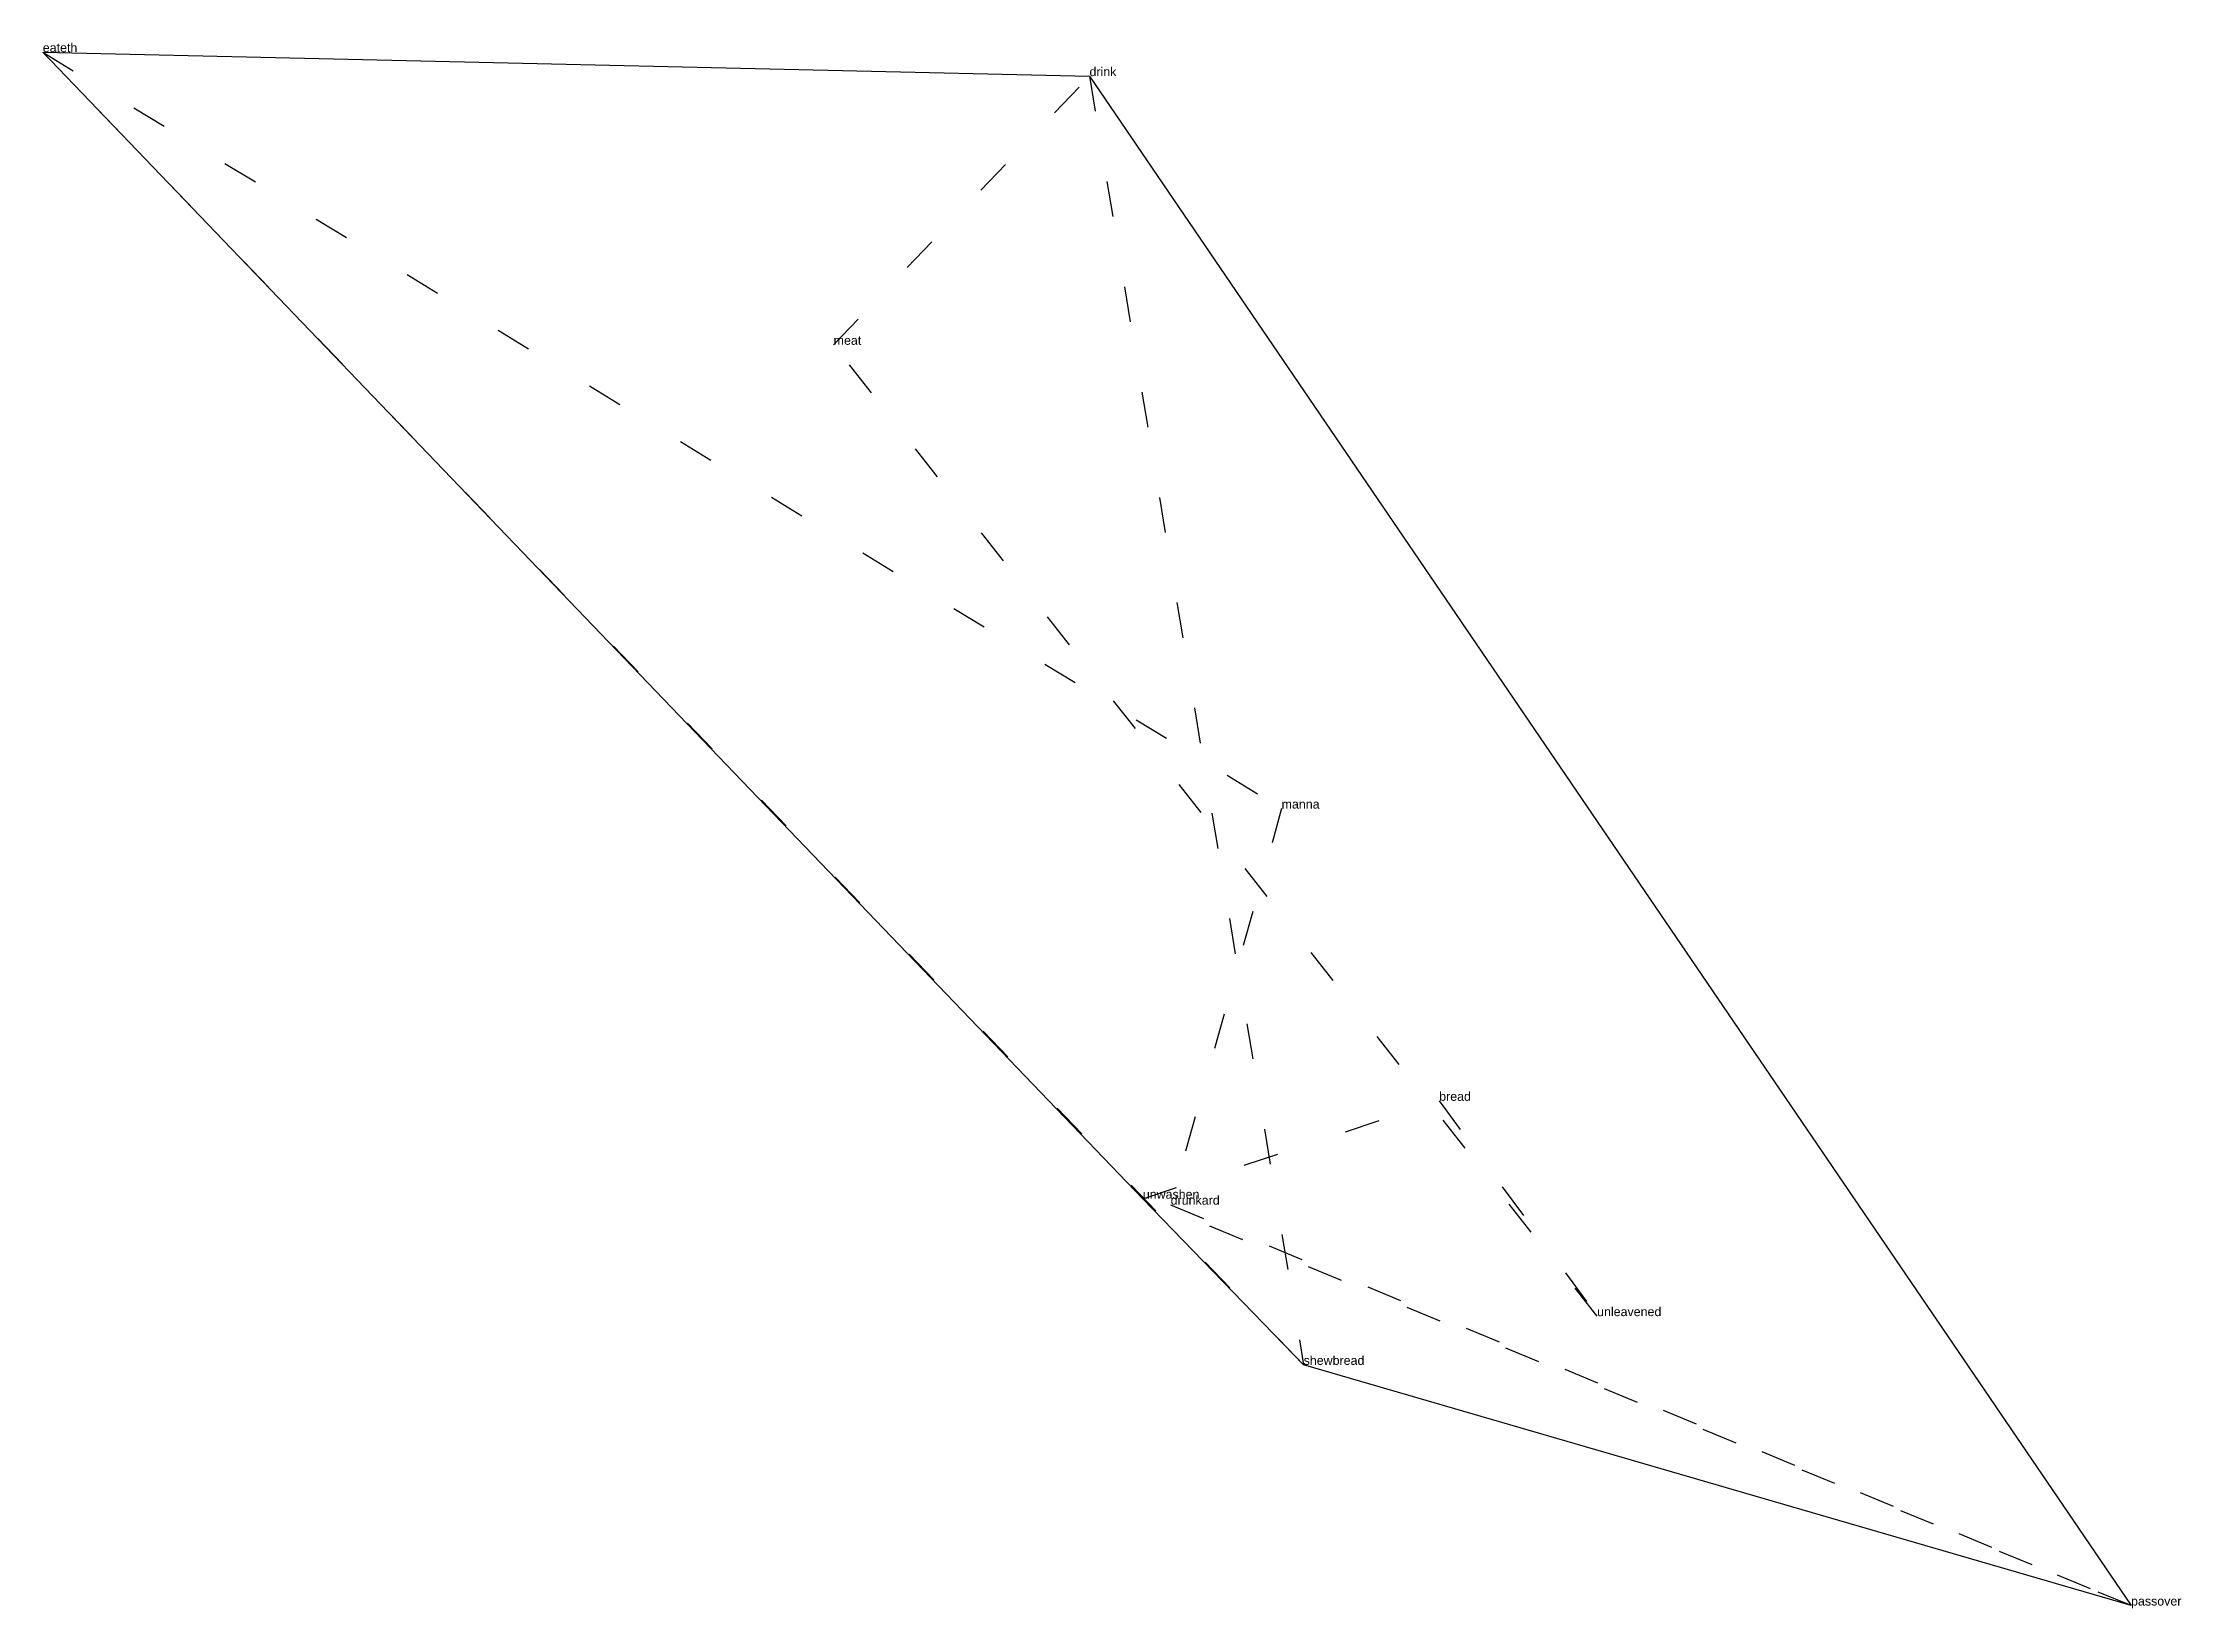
# Model space of a CAD drawing. Extents: x -3.71 to 2.3, y -3.01 to 1.39.
import ezdxf

# ---------------------------------------------------------------- set-up
doc = ezdxf.new("R2010")
doc.units = 0
doc.linetypes.add('DOT', pattern=[0.2, 0, -0.2])
doc.layers.add('TEXT', color=1, linetype='CONTINUOUS')
doc.styles.get("Standard").update_dxf_attribs({"font": 'arial.ttf'})

msp = doc.modelspace()

# ---------------------------------------------------------------- linework, layer by layer
at = {"layer": 'INTERNAL', "linetype": 'DOT'}
msp.add_polyline3d([(-0.6196, -1.8606, 0), (0.2134, -1.5855, 0), (0.6572, -2.1906, 0), (-1.4885, 0.5392, 0), (-0.7694, 1.2942, 0), (-0.1676, -2.3276, 0), (-3.7112, 1.3616, 0), (-0.2295, -0.7642, 0), (-0.5413, -1.8774, 0), (2.1578, -3.004, 0), (-0.6196, -1.8606, 0)], close=True, dxfattribs=at)
at = {"layer": 'OUTLINE', "linetype": 'CONTINUOUS'}
msp.add_polyline3d([(2.1578, -3.004, 0), (-0.1676, -2.3276, 0), (-0.6196, -1.8606, 0), (-3.7112, 1.3616, 0), (-0.7694, 1.2942, 0), (2.1578, -3.004, 0)], close=True, dxfattribs=at)

# ---------------------------------------------------------------- texts
at = {"layer": 'TEXT'}
for s, p in [('eateth', (-3.7112, 1.3616)), ('drink', (-0.7694, 1.2942)), ('meat', (-1.4885, 0.5392)), ('manna', (-0.2295, -0.7642)), ('bread', (0.2134, -1.5855)), ('unwashen', (-0.6196, -1.8606)), ('drunkard', (-0.5413, -1.8774)), ('unleavened', (0.6572, -2.1906)), ('shewbread', (-0.1676, -2.3276)), ('passover', (2.1578, -3.004))]:
    msp.add_text(s, height=0.025, dxfattribs=at).set_placement(p)

doc.saveas('drawing.dxf')
